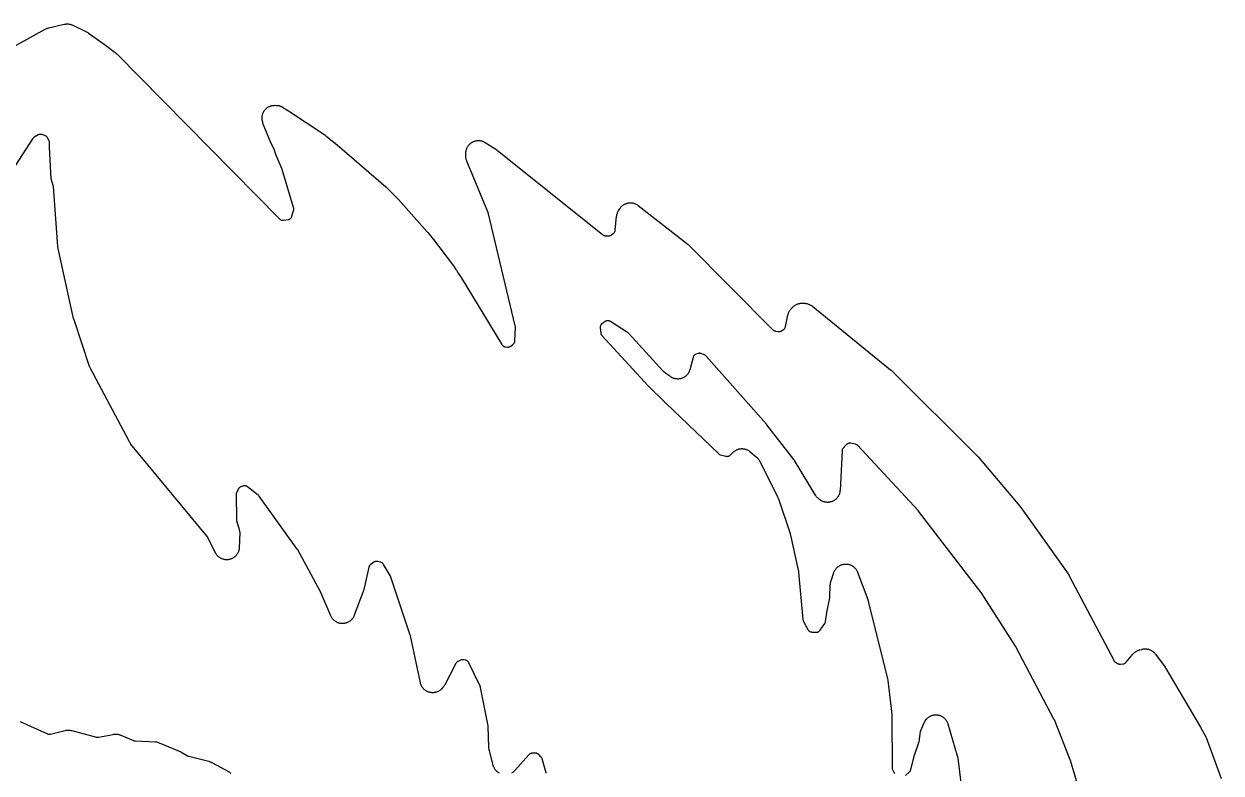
# Model space of a CAD drawing. Header units: millimetres. Extents: x 0 to 194, y 0 to 300.
# Drawn here: x 96.1 to 171.7, y 252.8 to 300 of the extents above; entities that cross this region are included whole.
import ezdxf

# ---------------------------------------------------------------- set-up
doc = ezdxf.new("R2010")
doc.units = ezdxf.units.MM
doc.layers.add('CUT', color=7, linetype='CONTINUOUS')

msp = doc.modelspace()

# ---------------------------------------------------------------- linework, layer by layer
at = {"layer": 'CUT'}
for points in [[(94.3377, 297.9827), (97.449, 299.6818), (97.4672, 299.6912), (97.504, 299.7092), (97.5416, 299.7254), (97.5702, 299.7363), (97.6091, 299.7491), (97.6485, 299.7601), (97.6684, 299.7652), (98.6418, 299.9898), (98.6631, 299.9942), (98.7058, 300.0019), (98.7488, 300.0075), (98.7812, 300.0102), (98.8246, 300.0116), (98.8571, 300.0112), (98.9004, 300.0085), (98.9327, 300.0049), (98.9755, 299.998), (99.0073, 299.9913), (99.0493, 299.9803), (99.0803, 299.9706), (99.1211, 299.9556), (99.161, 299.9387), (99.1808, 299.9298), (100.0485, 299.5121), (100.0651, 299.5036), (100.0981, 299.486), (100.1303, 299.4671), (100.1617, 299.4468), (100.1772, 299.4363), (101.1729, 298.7332), (101.9391, 298.1471), (101.945, 298.1422), (112.23, 287.716), (112.2506, 287.697), (112.2729, 287.68), (112.2967, 287.6651), (112.3218, 287.6525), (112.3479, 287.6424), (112.3749, 287.6347), (112.4025, 287.6295), (112.4305, 287.627), (112.4585, 287.6271), (112.4864, 287.6298), (112.7701, 287.6708), (112.7983, 287.6762), (112.8258, 287.6843), (112.8524, 287.6951), (112.8779, 287.7083), (112.902, 287.7239), (112.9245, 287.7417), (112.9452, 287.7615), (112.9639, 287.7833), (112.9804, 287.8068), (112.9946, 287.8317), (113.0064, 287.8579), (113.0156, 287.885), (113.1209, 288.2526), (113.1275, 288.2803), (113.1314, 288.3085), (113.1326, 288.337), (113.131, 288.3654), (113.1268, 288.3935), (113.12, 288.4212), (112.3985, 290.8356), (112.3933, 290.8513), (112.3856, 290.8727), (112.3795, 290.8882), (112.0059, 291.7695), (111.9125, 292.0512), (111.905, 292.0714), (111.8937, 292.0987), (111.8848, 292.1183), (111.7089, 292.4699), (111.1961, 293.6795), (111.1466, 293.9215), (111.1427, 293.9434), (111.136, 293.9872), (111.1314, 294.0314), (111.1296, 294.0646), (111.1294, 294.109), (111.1309, 294.1423), (111.1351, 294.1865), (111.1399, 294.2194), (111.1484, 294.263), (111.1564, 294.2953), (111.1692, 294.3378), (111.1803, 294.3692), (111.1972, 294.4102), (111.2114, 294.4403), (111.2323, 294.4795), (111.2494, 294.5081), (111.274, 294.545), (111.2938, 294.5718), (111.322, 294.6061), (111.3443, 294.6307), (111.3757, 294.6621), (111.4004, 294.6845), (111.4348, 294.7126), (111.4615, 294.7324), (111.4985, 294.757), (111.527, 294.7741), (111.5662, 294.7949), (111.5964, 294.8091), (111.6374, 294.826), (111.6688, 294.8371), (111.7113, 294.8498), (111.7436, 294.8578), (111.7872, 294.8663), (111.8311, 294.8726), (111.8532, 294.8753), (111.8667, 294.8765), (111.8882, 294.8772), (111.9099, 294.8774), (112.039, 294.8752), (112.0604, 294.8744), (112.103, 294.8716), (112.1455, 294.8668), (112.1717, 294.8626), (112.1824, 294.8602), (112.2222, 294.849), (112.2515, 294.8393), (112.29, 294.8246), (112.3184, 294.8123), (112.3554, 294.7941), (112.3916, 294.7742), (112.4094, 294.7639), (112.805, 294.5223), (115.0787, 293.01), (115.1819, 292.9281), (115.2415, 292.8808), (115.2474, 292.8761), (115.8758, 292.3774), (118.9449, 289.7323), (118.9454, 289.7318), (118.9516, 289.7256), (118.9582, 289.719), (119.7419, 288.9331), (121.5571, 286.8968), (121.5716, 286.8794), (121.5883, 286.8591), (121.6716, 286.7583), (121.9486, 286.4231), (123.218, 284.7495), (123.3669, 284.518), (123.395, 284.4744), (123.5133, 284.2905), (123.6872, 284.0202), (126.2691, 279.778), (126.2848, 279.7547), (126.3027, 279.733), (126.3225, 279.713), (126.3441, 279.6949), (126.3673, 279.679), (126.3919, 279.6653), (126.4176, 279.654), (126.4443, 279.6451), (126.4717, 279.6388), (126.4996, 279.6351), (126.6118, 279.6254), (126.6432, 279.6244), (126.6745, 279.6266), (126.7054, 279.6321), (126.7355, 279.6408), (126.7646, 279.6525), (126.7923, 279.6673), (126.8183, 279.6849), (126.9622, 279.7935), (126.9848, 279.8123), (127.0055, 279.8333), (127.0239, 279.8562), (127.0401, 279.8808), (127.0537, 279.9069), (127.0648, 279.9342), (127.0731, 279.9624), (127.0786, 279.9913), (127.0813, 280.0206), (127.1171, 280.8907), (127.1169, 280.9184), (127.1142, 280.946), (127.109, 280.9733), (125.3898, 288.1109), (125.3834, 288.1335), (125.3753, 288.1556), (124.05, 291.3514), (124.0415, 291.3738), (124.0255, 291.4188), (124.012, 291.4647), (124.0037, 291.4995), (123.9951, 291.5465), (123.9906, 291.582), (123.9871, 291.6297), (123.9861, 291.6775), (123.9862, 291.7014), (123.9921, 291.8845), (123.9934, 291.907), (123.9971, 291.952), (124.003, 291.9968), (124.0092, 292.03), (124.0196, 292.074), (124.0291, 292.1065), (124.0439, 292.1491), (124.0565, 292.1805), (124.0755, 292.2215), (124.0912, 292.2514), (124.1142, 292.2903), (124.1329, 292.3185), (124.1596, 292.3548), (124.181, 292.381), (124.2113, 292.4145), (124.2352, 292.4385), (124.2687, 292.4688), (124.2949, 292.4902), (124.3313, 292.5169), (124.3595, 292.5356), (124.3983, 292.5586), (124.4283, 292.5744), (124.4692, 292.5934), (124.5006, 292.606), (124.5433, 292.6208), (124.5757, 292.6303), (124.6197, 292.6407), (124.6529, 292.6469), (124.6977, 292.6529), (124.7314, 292.6557), (124.7765, 292.6571), (124.8103, 292.6565), (124.8554, 292.6535), (124.889, 292.6495), (124.9335, 292.6419), (124.9665, 292.6346), (125.01, 292.6226), (125.0422, 292.612), (125.0843, 292.5957), (125.1152, 292.582), (125.1554, 292.5615), (125.1946, 292.5391), (125.2139, 292.5274), (125.8726, 292.1053), (125.8921, 292.0921), (125.94, 292.0577), (125.9588, 292.0435), (132.614, 286.7193), (132.6389, 286.7013), (132.6656, 286.686), (132.6937, 286.6735), (132.7229, 286.664), (132.7529, 286.6575), (132.7835, 286.6541), (132.9762, 286.6426), (133.0063, 286.6423), (133.0362, 286.645), (133.0657, 286.6507), (133.0945, 286.6594), (133.1223, 286.6709), (133.1488, 286.6851), (133.1738, 286.7019), (133.2959, 286.7932), (133.3197, 286.813), (133.3413, 286.8352), (133.3605, 286.8594), (133.3771, 286.8855), (133.391, 286.9131), (133.4019, 286.9421), (133.4098, 286.972), (133.4146, 287.0025), (133.5053, 287.8787), (133.5085, 287.9027), (133.5161, 287.9505), (133.5262, 287.9979), (133.5357, 288.033), (133.5509, 288.079), (133.5641, 288.1128), (133.5842, 288.1569), (133.6066, 288.1999), (133.6184, 288.221), (133.6826, 288.3295), (133.694, 288.3479), (133.7178, 288.384), (133.7433, 288.419), (133.7637, 288.4442), (133.7924, 288.4766), (133.8151, 288.4997), (133.8469, 288.5292), (133.8717, 288.55), (133.9061, 288.5763), (133.9359, 288.5969), (133.9737, 288.6202), (134.0077, 288.639), (134.0487, 288.659), (134.0801, 288.6724), (134.1228, 288.6881), (134.1554, 288.6983), (134.1995, 288.7096), (134.2329, 288.7164), (134.278, 288.7232), (134.3119, 288.7266), (134.3574, 288.7289), (134.3915, 288.7288), (134.437, 288.7264), (134.471, 288.7229), (134.516, 288.7159), (134.5494, 288.709), (134.5935, 288.6975), (134.626, 288.6873), (134.6687, 288.6714), (134.7, 288.6579), (134.7409, 288.6377), (134.7707, 288.6211), (134.8093, 288.597), (134.8466, 288.5709), (134.865, 288.5574), (137.9199, 286.186), (137.9422, 286.1675), (137.9962, 286.1197), (138.0172, 286.0999), (143.3619, 280.7218), (143.3825, 280.7029), (143.4048, 280.686), (143.4286, 280.6713), (143.4537, 280.6588), (143.4798, 280.6487), (143.5067, 280.6411), (143.5342, 280.636), (143.7097, 280.6122), (143.7386, 280.6097), (143.7677, 280.61), (143.7967, 280.6131), (143.8252, 280.619), (143.853, 280.6276), (143.8798, 280.6389), (143.9054, 280.6528), (144.0286, 280.7274), (144.0542, 280.7447), (144.0778, 280.7645), (144.0993, 280.7867), (144.1183, 280.8109), (144.1348, 280.837), (144.1485, 280.8646), (144.1594, 280.8935), (144.1671, 280.9234), (144.3148, 281.639), (144.3202, 281.6622), (144.3324, 281.7084), (144.3469, 281.7539), (144.3596, 281.7874), (144.3789, 281.8311), (144.3951, 281.863), (144.4189, 281.9044), (144.4384, 281.9344), (144.4665, 281.973), (144.4965, 282.0101), (144.5121, 282.0283), (144.594, 282.1189), (144.6102, 282.136), (144.6435, 282.1692), (144.6785, 282.2006), (144.7059, 282.2227), (144.744, 282.2503), (144.7736, 282.2695), (144.8144, 282.293), (144.8458, 282.3089), (144.8888, 282.328), (144.9327, 282.3448), (144.9549, 282.3526), (144.9949, 282.3656), (145.0175, 282.3722), (145.0628, 282.3843), (145.1086, 282.3941), (145.1434, 282.3995), (145.19, 282.4044), (145.2251, 282.4063), (145.272, 282.4063), (145.3071, 282.4044), (145.3538, 282.3996), (145.3885, 282.3941), (145.4344, 282.3844), (145.4797, 282.3723), (145.5022, 282.3656), (145.6091, 282.331), (145.6287, 282.3242), (145.6674, 282.3097), (145.7054, 282.2934), (145.7334, 282.2799), (145.7697, 282.2601), (145.7963, 282.2441), (145.8307, 282.2211), (145.864, 282.1966), (145.8804, 282.1839), (150.7979, 278.1997), (150.8155, 278.1846), (150.8588, 278.1457), (150.8756, 278.1297), (156.2559, 272.7606), (156.2687, 272.7473), (156.3, 272.7134), (156.3122, 272.6996), (158.9584, 269.586), (159.0806, 269.4296), (162.0035, 265.311), (162.0201, 265.286), (162.0593, 265.222), (162.0741, 265.1959), (164.8751, 259.8639), (164.8914, 259.8366), (164.9105, 259.8111), (164.9321, 259.7878), (164.9561, 259.767), (164.9822, 259.7488), (165.1148, 259.6662), (165.1388, 259.6527), (165.1639, 259.6415), (165.19, 259.6327), (165.2167, 259.6263), (165.244, 259.6223), (165.2715, 259.6209), (165.299, 259.622), (165.4625, 259.636), (165.492, 259.64), (165.5209, 259.6469), (165.549, 259.6567), (165.576, 259.6692), (165.6017, 259.6843), (165.6257, 259.7019), (165.6479, 259.7217), (165.668, 259.7437), (166.0853, 260.2483), (166.1004, 260.2655), (166.1313, 260.2993), (166.1639, 260.3314), (166.1896, 260.3542), (166.2253, 260.3829), (166.2531, 260.403), (166.2916, 260.4278), (166.3213, 260.445), (166.3621, 260.4658), (166.3934, 260.4798), (166.4361, 260.4964), (166.4795, 260.5108), (166.5015, 260.5174), (166.6439, 260.5567), (166.664, 260.5617), (166.7045, 260.5708), (166.7453, 260.5781), (166.7761, 260.5822), (166.8174, 260.5857), (166.8485, 260.5868), (166.8899, 260.5865), (166.921, 260.5848), (166.9622, 260.5807), (166.993, 260.5762), (167.0337, 260.5682), (167.0639, 260.5609), (167.1037, 260.5492), (167.1375, 260.5376), (167.1762, 260.5223), (167.2092, 260.5074), (167.2465, 260.4885), (167.2738, 260.473), (167.3092, 260.4507), (167.3349, 260.4327), (167.368, 260.4072), (167.3919, 260.387), (167.4226, 260.3585), (167.4445, 260.3361), (167.4724, 260.3049), (167.4988, 260.2725), (167.5116, 260.2559), (168.1141, 259.4397), (168.1272, 259.4209), (168.1587, 259.3733), (168.1708, 259.354), (170.36, 255.6544), (170.7103, 254.9935), (171.6504, 252.4175)], [(126.1049, 252.7369), (126.0669, 252.7592), (126.0392, 252.7772), (126.0035, 252.8031), (125.9778, 252.8238), (125.9448, 252.853), (125.9212, 252.8761), (125.8913, 252.9085), (125.87, 252.9337), (125.8434, 252.9688), (125.8247, 252.9961), (125.8017, 253.0336), (125.7858, 253.0626), (125.7665, 253.1022), (125.7535, 253.1325), (125.7381, 253.1739), (125.7249, 253.2159), (125.7187, 253.237), (125.4708, 254.179), (125.4651, 254.2037), (125.455, 254.2533), (125.4477, 254.3034), (125.4432, 254.3538), (125.4417, 254.3791), (125.3998, 255.6846), (125.398, 255.7091), (125.3943, 255.7333), (124.9139, 258.1588), (124.908, 258.1831), (124.9002, 258.2067), (124.8904, 258.2297), (124.1872, 259.704), (124.173, 259.7304), (124.1562, 259.7552), (124.137, 259.7782), (124.1157, 259.7992), (124.0923, 259.818), (124.0672, 259.8343), (124.0406, 259.848), (124.0127, 259.859), (123.9839, 259.8672), (123.8585, 259.8962), (123.8298, 259.9013), (123.8008, 259.9037), (123.7717, 259.9032), (123.7427, 259.8999), (123.7143, 259.8938), (123.6865, 259.885), (123.6597, 259.8736), (123.4975, 259.7946), (123.4697, 259.7792), (123.4437, 259.7609), (123.4197, 259.74), (123.3981, 259.7167), (123.3791, 259.6912), (123.3629, 259.6638), (122.6562, 258.3112), (122.645, 258.2909), (122.6214, 258.251), (122.5959, 258.2124), (122.5752, 258.1845), (122.5458, 258.1487), (122.5146, 258.1144), (122.4986, 258.0977), (122.4543, 258.0538), (122.4383, 258.0388), (122.4058, 258.0096), (122.3718, 257.982), (122.3454, 257.9625), (122.309, 257.9383), (122.2808, 257.9216), (122.2421, 257.901), (122.2125, 257.8871), (122.172, 257.8704), (122.1411, 257.8594), (122.0992, 257.8467), (122.0674, 257.8388), (122.0245, 257.8302), (121.9921, 257.8254), (121.9485, 257.8211), (121.9158, 257.8194), (121.872, 257.8194), (121.8393, 257.8209), (121.7957, 257.8251), (121.7632, 257.8298), (121.7203, 257.8382), (121.6885, 257.846), (121.6465, 257.8585), (121.6156, 257.8694), (121.5751, 257.886), (121.5454, 257.8998), (121.5066, 257.9202), (121.4784, 257.9369), (121.4419, 257.9609), (121.4154, 257.9803), (121.3813, 258.0078), (121.3569, 258.0296), (121.3257, 258.0603), (121.3034, 258.0844), (121.2753, 258.1179), (121.2555, 258.1441), (121.2308, 258.1802), (121.2137, 258.2081), (121.1926, 258.2465), (121.1783, 258.276), (121.161, 258.3162), (121.1496, 258.3469), (121.1363, 258.3886), (121.1251, 258.4309), (121.1201, 258.4522), (120.4903, 261.404), (120.4863, 261.4202), (120.4803, 261.4423), (120.4755, 261.4582), (119.2617, 265.1039), (119.2498, 265.134), (119.2348, 265.1626), (118.7862, 265.9159), (118.7696, 265.9409), (118.7506, 265.9642), (118.7293, 265.9854), (118.706, 266.0043), (118.6809, 266.0208), (118.6543, 266.0348), (118.6265, 266.046), (118.5976, 266.0544), (118.4247, 266.0953), (118.3941, 266.1009), (118.3631, 266.1033), (118.3319, 266.1025), (118.3011, 266.0984), (118.2708, 266.0912), (118.2415, 266.0809), (118.2133, 266.0676), (118.1867, 266.0514), (117.9863, 265.915), (117.9637, 265.898), (117.9429, 265.8791), (117.9239, 265.8582), (117.907, 265.8357), (117.8923, 265.8116), (117.8799, 265.7863), (117.8699, 265.76), (117.8624, 265.7328), (117.5477, 264.3333), (117.5399, 264.3034), (117.5178, 264.2295), (117.5079, 264.2002), (116.9499, 262.7113), (116.9421, 262.6918), (116.9255, 262.6531), (116.9071, 262.6153), (116.892, 262.5876), (116.8702, 262.5516), (116.8526, 262.5255), (116.8274, 262.4917), (116.8075, 262.4673), (116.7793, 262.436), (116.7571, 262.4136), (116.7262, 262.3851), (116.702, 262.3648), (116.6685, 262.3393), (116.6339, 262.3154), (116.6192, 262.3058), (116.6027, 262.296), (116.5651, 262.2751), (116.5265, 262.2559), (116.4968, 262.2429), (116.4565, 262.2274), (116.4258, 262.2174), (116.3842, 262.2059), (116.3526, 262.1988), (116.3101, 262.1914), (116.278, 262.1873), (116.235, 262.184), (116.2026, 262.183), (116.1595, 262.1839), (116.1272, 262.186), (116.0843, 262.191), (116.0524, 262.1962), (116.0102, 262.2052), (115.9789, 262.2135), (115.9378, 262.2266), (115.9074, 262.2378), (115.8677, 262.2547), (115.8386, 262.2688), (115.8007, 262.2895), (115.7731, 262.3063), (115.7373, 262.3305), (115.7114, 262.3498), (115.6781, 262.3774), (115.6542, 262.3991), (115.6237, 262.4297), (115.602, 262.4537), (115.5746, 262.487), (115.5553, 262.513), (115.5312, 262.5488), (115.5145, 262.5765), (115.4939, 262.6144), (115.4752, 262.6533), (115.4663, 262.673), (114.8256, 264.1883), (114.8194, 264.202), (114.8104, 264.2205), (114.8035, 264.2339), (113.3862, 266.827), (113.3767, 266.8431), (113.3631, 266.8647), (113.3527, 266.8802), (110.9429, 270.2228), (110.9254, 270.2448), (110.9059, 270.2651), (110.8846, 270.2835), (110.2092, 270.8127), (110.1844, 270.8302), (110.1579, 270.8451), (110.1301, 270.8572), (110.1012, 270.8665), (110.0715, 270.8728), (110.0413, 270.8761), (110.0109, 270.8763), (109.9807, 270.8734), (109.9509, 270.8675), (109.9219, 270.8586), (109.7899, 270.8107), (109.7631, 270.7995), (109.7376, 270.7857), (109.7134, 270.7696), (109.691, 270.7512), (109.6705, 270.7307), (109.652, 270.7084), (109.6357, 270.6843), (109.6219, 270.6588), (109.5142, 270.4352), (109.5033, 270.4097), (109.4949, 270.3833), (109.4889, 270.3563), (109.4854, 270.3288), (109.4845, 270.3011), (109.5044, 268.7687), (109.506, 268.7413), (109.5101, 268.7143), (109.5167, 268.6877), (109.6868, 268.111), (109.6931, 268.0872), (109.7044, 268.0392), (109.7131, 267.9906), (109.7176, 267.954), (109.7179, 267.9497), (109.6794, 266.9096), (109.673, 266.8651), (109.6665, 266.8321), (109.6558, 266.7884), (109.646, 266.7561), (109.6309, 266.7137), (109.6181, 266.6826), (109.5988, 266.642), (109.5829, 266.6123), (109.5596, 266.5737), (109.5408, 266.5458), (109.5139, 266.5098), (109.4924, 266.4838), (109.462, 266.4507), (109.4349, 266.424), (109.4019, 266.3945), (109.3737, 266.3717), (109.3385, 266.346), (109.3113, 266.3281), (109.2738, 266.3059), (109.245, 266.2906), (109.2056, 266.2722), (109.1754, 266.2598), (109.1343, 266.2452), (109.1031, 266.2358), (109.0609, 266.2253), (109.0289, 266.2189), (108.9858, 266.2125), (108.9533, 266.2093), (108.9098, 266.2071), (108.8772, 266.207), (108.8337, 266.2091), (108.8012, 266.2121), (108.7581, 266.2183), (108.7261, 266.2246), (108.6838, 266.2349), (108.6526, 266.2442), (108.6115, 266.2586), (108.5812, 266.2708), (108.5417, 266.2891), (108.5128, 266.3042), (108.4752, 266.3262), (108.4479, 266.3441), (108.4127, 266.3696), (108.3872, 266.39), (108.3546, 266.4189), (108.3312, 266.4416), (108.3016, 266.4735), (108.2805, 266.4984), (108.254, 266.533), (108.2355, 266.5598), (108.2125, 266.5968), (108.1913, 266.6348), (108.1812, 266.6541), (107.7127, 267.6009), (107.6956, 267.6308), (107.6753, 267.6586), (102.8343, 273.5311), (102.8203, 273.549), (102.7931, 273.5856), (102.7678, 273.6236), (102.7445, 273.6627), (102.7333, 273.6826), (100.3044, 278.2735), (100.2961, 278.2899), (100.2803, 278.3229), (100.2659, 278.3566), (100.2528, 278.3908), (100.2466, 278.408), (99.2642, 281.3358), (99.2572, 281.3585), (99.2413, 281.4157), (99.2356, 281.4387), (98.2608, 285.8358), (98.2549, 285.8675), (98.2432, 285.9471), (98.2396, 285.9791), (97.9567, 289.7476), (97.9526, 289.7795), (97.9451, 289.8107), (97.8202, 290.2304), (97.7207, 292.2454), (97.7168, 292.524), (97.7148, 292.5548), (97.7096, 292.5852), (97.7013, 292.615), (97.69, 292.6437), (97.6758, 292.6712), (97.5789, 292.837), (97.5619, 292.8629), (97.5423, 292.887), (97.5203, 292.9089), (97.4961, 292.9284), (97.4701, 292.9453), (97.4425, 292.9594), (97.4135, 292.9706), (97.2333, 293.0298), (97.2036, 293.0379), (97.1733, 293.0429), (97.1425, 293.0448), (97.1118, 293.0435), (97.0813, 293.039), (97.0515, 293.0315), (97.0226, 293.021), (96.9949, 293.0075), (96.7432, 292.8688), (96.7181, 292.8533), (96.6946, 292.8354), (96.673, 292.8153), (96.6535, 292.7931), (96.6362, 292.7692), (95.5616, 291.1101)], [(163.2428, 249.8325), (162.1519, 253.5399), (162.1476, 253.5533), (162.1413, 253.5717), (162.1364, 253.5849), (161.1293, 256.1033), (161.1231, 256.1177), (161.1141, 256.1372), (161.1072, 256.1513), (158.7051, 260.7115), (158.6988, 260.7228), (158.6898, 260.7382), (158.6831, 260.7492), (156.5067, 264.1361), (156.4997, 264.1465), (156.4898, 264.1605), (156.4825, 264.1705), (152.5612, 269.2826), (152.5522, 269.2937), (152.5395, 269.3087), (152.53, 269.3194), (148.7223, 273.4091), (148.6996, 273.4311), (148.6747, 273.4505), (148.6478, 273.4672), (148.6194, 273.481), (148.5897, 273.4918), (148.559, 273.4993), (148.2759, 273.5534), (148.2469, 273.5574), (148.2177, 273.5587), (148.1884, 273.557), (148.1595, 273.5526), (148.1312, 273.5453), (148.1037, 273.5353), (148.0773, 273.5227), (148.0522, 273.5076), (148.0288, 273.4901), (148.0071, 273.4704), (147.8171, 273.2797), (147.7962, 273.2563), (147.7778, 273.2309), (147.7621, 273.2037), (147.7494, 273.175), (147.7397, 273.1452), (147.7333, 273.1145), (147.73, 273.0833), (147.6024, 270.5877), (147.6006, 270.5652), (147.5961, 270.5203), (147.5893, 270.4758), (147.5825, 270.4427), (147.5713, 270.399), (147.5613, 270.3668), (147.5457, 270.3244), (147.5325, 270.2933), (147.5128, 270.2528), (147.4965, 270.2232), (147.4729, 270.1848), (147.4537, 270.157), (147.4264, 270.1211), (147.4045, 270.0954), (147.3737, 270.0625), (147.3494, 270.039), (147.3154, 270.0094), (147.2889, 269.9885), (147.2521, 269.9624), (147.2236, 269.9442), (147.1844, 269.9219), (147.1543, 269.9067), (147.113, 269.8885), (147.0815, 269.8764), (147.0387, 269.8623), (147.0061, 269.8534), (146.962, 269.8437), (146.9287, 269.8382), (146.8839, 269.8329), (146.8502, 269.8307), (146.8051, 269.83), (146.7714, 269.8312), (146.7265, 269.835), (146.693, 269.8395), (146.6487, 269.8478), (146.6158, 269.8557), (146.5725, 269.8683), (146.5407, 269.8794), (146.4989, 269.8964), (146.4682, 269.9106), (146.4284, 269.9317), (146.3993, 269.9489), (146.3617, 269.9739), (146.3255, 270.0006), (146.3077, 270.0145), (146.2417, 270.0685), (146.2224, 270.0853), (146.1847, 270.1199), (146.149, 270.1567), (146.1239, 270.1857), (146.0926, 270.2262), (146.0637, 270.2685), (146.0498, 270.2901), (144.7315, 272.4753), (144.7217, 272.4905), (144.7076, 272.5109), (144.6969, 272.5255), (142.9747, 274.729), (142.9691, 274.7359), (142.9613, 274.7453), (142.9555, 274.7521), (139.1567, 279.0578), (139.136, 279.0791), (139.1132, 279.0982), (139.0887, 279.115), (139.0626, 279.1293), (139.0353, 279.1409), (138.8365, 279.214), (138.8081, 279.2229), (138.779, 279.2289), (138.7494, 279.232), (138.7197, 279.2321), (138.6901, 279.2294), (138.6609, 279.2237), (138.6324, 279.2151), (138.5186, 279.1746), (138.4919, 279.1636), (138.4663, 279.1501), (138.4422, 279.1342), (138.4197, 279.1161), (138.3991, 279.0959), (138.3805, 279.0738), (138.3641, 279.05), (138.3501, 279.0247), (138.3386, 278.9982), (138.3297, 278.9708), (138.12, 278.2005), (138.1138, 278.1798), (138.1005, 278.1386), (138.0851, 278.0982), (138.0722, 278.0685), (138.0531, 278.0297), (138.0374, 278.0013), (138.0146, 277.9645), (137.9962, 277.9378), (137.97, 277.9034), (137.9492, 277.8786), (137.9198, 277.8468), (137.8966, 277.8241), (137.8643, 277.7953), (137.8391, 277.775), (137.8042, 277.7494), (137.7772, 277.7316), (137.74, 277.7095), (137.7113, 277.6943), (137.6722, 277.6759), (137.6422, 277.6636), (137.6015, 277.649), (137.5704, 277.6396), (137.5285, 277.629), (137.4967, 277.6226), (137.4539, 277.6161), (137.4217, 277.6128), (137.3785, 277.6105), (137.3461, 277.6103), (137.3029, 277.6121), (137.2706, 277.615), (137.2277, 277.6209), (137.1959, 277.6269), (137.1538, 277.637), (137.1227, 277.646), (137.0817, 277.66), (137.0516, 277.672), (137.0122, 277.6899), (136.9834, 277.7047), (136.9459, 277.7263), (136.9095, 277.7497), (136.8916, 277.7618), (136.8529, 277.7894), (136.7303, 277.8833), (136.693, 277.9118), (136.6185, 277.969), (136.4571, 278.0926), (136.4467, 278.1034), (134.2554, 280.502), (134.2368, 280.5207), (134.2165, 280.5377), (134.1948, 280.5528), (133.1082, 281.2432), (133.0832, 281.2574), (133.057, 281.2692), (133.0298, 281.2784), (133.0018, 281.285), (132.9733, 281.2888), (132.9446, 281.29), (132.9159, 281.2883), (132.8875, 281.2839), (132.8596, 281.2769), (132.8326, 281.2672), (132.8066, 281.2549), (132.7819, 281.2402), (132.6037, 281.1224), (132.5799, 281.1049), (132.5579, 281.0852), (132.538, 281.0634), (132.5203, 281.0397), (132.505, 281.0144), (132.4923, 280.9878), (132.4823, 280.96), (132.475, 280.9314), (132.4706, 280.9022), (132.4691, 280.8727), (132.4705, 280.8432), (132.5014, 280.525), (132.5053, 280.4977), (132.5118, 280.4708), (132.5206, 280.4447), (132.5318, 280.4194), (132.5454, 280.3954), (132.561, 280.3726), (132.5787, 280.3514), (135.4851, 277.1757), (135.4916, 277.1688), (135.5008, 277.1594), (135.5076, 277.1526), (136.5205, 276.1783), (136.5374, 276.1566), (136.5547, 276.1363), (136.5736, 276.1177), (136.5941, 276.1008), (136.616, 276.0858), (136.6182, 276.0844), (139.9264, 272.9025), (139.9497, 272.8823), (139.9749, 272.8646), (140.0018, 272.8496), (140.0301, 272.8374), (140.0595, 272.8282), (140.4007, 272.7403), (140.4289, 272.7345), (140.4576, 272.7314), (140.4864, 272.731), (140.5151, 272.7334), (140.5435, 272.7386), (140.5712, 272.7465), (140.5981, 272.757), (140.6238, 272.77), (140.6481, 272.7854), (140.6709, 272.8031), (140.6918, 272.8229), (140.8323, 272.969), (140.8482, 272.9848), (140.8808, 273.0155), (140.9149, 273.0445), (140.9414, 273.0649), (140.9782, 273.0904), (141.0067, 273.1082), (141.0459, 273.1299), (141.076, 273.1447), (141.1171, 273.1624), (141.1485, 273.1741), (141.1912, 273.1876), (141.2236, 273.1962), (141.2674, 273.2054), (141.3005, 273.2107), (141.345, 273.2155), (141.3785, 273.2175), (141.4233, 273.2179), (141.4568, 273.2165), (141.5014, 273.2125), (141.5346, 273.2078), (141.5786, 273.1993), (141.6111, 273.1913), (141.654, 273.1785), (141.6857, 273.1673), (141.7271, 273.1503), (141.7574, 273.1361), (141.797, 273.115), (141.8257, 273.0978), (141.863, 273.073), (141.8989, 273.0463), (141.9166, 273.0325), (142.3141, 272.7056), (142.3318, 272.6903), (142.3664, 272.6587), (142.3994, 272.6253), (142.4227, 272.599), (142.452, 272.5624), (142.4724, 272.5338), (142.4977, 272.4943), (142.5209, 272.4536), (142.532, 272.4329), (143.6637, 270.1801), (143.6769, 270.1513), (143.7074, 270.0781), (143.7186, 270.0484), (144.4563, 267.8547), (144.4633, 267.8317), (144.4794, 267.7739), (144.4852, 267.7506), (144.9717, 265.5511), (144.977, 265.5231), (144.9879, 265.4529), (144.9914, 265.4247), (145.2655, 262.4291), (145.2698, 262.3986), (145.2773, 262.3688), (145.2878, 262.3399), (145.3012, 262.3122), (145.5801, 261.8033), (145.5959, 261.7778), (145.614, 261.754), (145.6345, 261.732), (145.6571, 261.7123), (145.6815, 261.6949), (145.7075, 261.68), (145.7349, 261.6678), (145.7634, 261.6584), (145.7927, 261.6519), (145.8224, 261.6483), (146.0823, 261.6303), (146.1104, 261.6296), (146.1385, 261.6316), (146.1663, 261.6363), (146.1936, 261.6435), (146.22, 261.6533), (146.2454, 261.6655), (146.2695, 261.68), (146.2922, 261.6967), (146.3132, 261.7155), (146.3324, 261.7361), (146.3495, 261.7585), (146.6418, 262.1797), (146.6571, 262.2042), (146.67, 262.23), (146.6803, 262.2569), (146.688, 262.2847), (146.693, 262.3132), (146.7644, 262.8791), (146.9527, 263.8053), (146.9567, 263.8301), (146.9586, 263.855), (146.9842, 264.6191), (146.9943, 264.6995), (146.9978, 264.7223), (147.0059, 264.7677), (147.0164, 264.8127), (147.0291, 264.8571), (147.036, 264.8791), (147.2146, 265.3987), (147.2222, 265.4193), (147.2386, 265.4603), (147.2569, 265.5004), (147.2721, 265.5297), (147.2943, 265.5678), (147.3123, 265.5955), (147.3381, 265.6313), (147.3587, 265.6571), (147.3879, 265.6901), (147.4109, 265.7138), (147.4432, 265.7438), (147.4684, 265.7651), (147.5035, 265.7919), (147.5307, 265.8106), (147.5682, 265.8338), (147.5971, 265.8497), (147.6367, 265.8691), (147.6671, 265.8822), (147.7084, 265.8976), (147.7399, 265.9077), (147.7825, 265.919), (147.8148, 265.9259), (147.8583, 265.9329), (147.8911, 265.9367), (147.9351, 265.9394), (147.9682, 265.9399), (148.0122, 265.9384), (148.0451, 265.9356), (148.0889, 265.9298), (148.1213, 265.9238), (148.1643, 265.9137), (148.196, 265.9046), (148.2377, 265.8904), (148.2684, 265.8782), (148.3086, 265.8599), (148.3379, 265.8448), (148.3761, 265.8227), (148.4038, 265.8048), (148.4396, 265.779), (148.4655, 265.7585), (148.4986, 265.7294), (148.5223, 265.7064), (148.5524, 265.6742), (148.5738, 265.6489), (148.6006, 265.6139), (148.6194, 265.5868), (148.6426, 265.5493), (148.6587, 265.5204), (148.6781, 265.4809), (148.6957, 265.4404), (148.7039, 265.42), (149.3526, 263.6944), (149.361, 263.6698), (149.3803, 263.6079), (149.3873, 263.5829), (150.5991, 258.7179), (150.6052, 258.6894), (150.6182, 258.6179), (150.6225, 258.5891), (150.8675, 256.4616), (150.8696, 256.4374), (150.8733, 256.3769), (150.8741, 256.3527), (150.8964, 253.0658), (150.898, 253.0373), (150.9023, 253.009), (150.9092, 252.9812), (150.9188, 252.9543), (150.9308, 252.9283), (151.0363, 252.7277)], [(151.741, 252.5959), (151.9892, 252.8258), (152.0095, 252.8465), (152.0278, 252.8691), (152.0437, 252.8934), (152.0572, 252.919), (152.0682, 252.9459), (152.0765, 252.9737), (152.3019, 253.883), (152.5753, 254.6796), (152.5829, 254.7051), (152.5881, 254.7312), (152.6877, 255.376), (152.9183, 255.9323), (152.9273, 255.9525), (152.9462, 255.9926), (152.9671, 256.0316), (152.9842, 256.06), (153.0088, 256.0968), (153.0286, 256.1235), (153.0567, 256.1577), (153.079, 256.1822), (153.1104, 256.2135), (153.135, 256.2357), (153.1693, 256.2637), (153.196, 256.2835), (153.2328, 256.308), (153.2613, 256.325), (153.3004, 256.3458), (153.3304, 256.3599), (153.3714, 256.3767), (153.4026, 256.3878), (153.4451, 256.4005), (153.4773, 256.4085), (153.5207, 256.417), (153.5535, 256.4218), (153.5976, 256.426), (153.6308, 256.4275), (153.675, 256.4273), (153.7082, 256.4255), (153.7522, 256.421), (153.785, 256.416), (153.8284, 256.4072), (153.8605, 256.399), (153.9029, 256.386), (153.934, 256.3746), (153.9749, 256.3575), (154.0048, 256.3432), (154.0437, 256.3221), (154.0721, 256.3049), (154.1088, 256.2801), (154.1353, 256.2602), (154.1694, 256.2319), (154.1938, 256.2095), (154.225, 256.178), (154.2471, 256.1533), (154.275, 256.1188), (154.2945, 256.0921), (154.3189, 256.0551), (154.3358, 256.0265), (154.3564, 255.9873), (154.3703, 255.9573), (154.387, 255.9162), (154.4016, 255.8744), (154.4084, 255.8534), (155.0043, 253.8351), (155.0092, 253.8173), (155.0182, 253.7816), (155.0257, 253.7456), (155.0317, 253.7093), (155.0343, 253.6911), (155.5278, 249.7152)], [(95.8711, 255.9976), (97.5789, 255.2218), (97.6056, 255.2112), (97.6331, 255.2032), (97.6614, 255.1979), (97.6899, 255.1953), (97.7187, 255.1954), (97.7472, 255.1983), (97.7754, 255.2038), (98.7036, 255.4346), (98.7256, 255.4395), (98.77, 255.4482), (98.8147, 255.4547), (98.8484, 255.4578), (98.8935, 255.4598), (98.9274, 255.4595), (98.9725, 255.4569), (99.0061, 255.4533), (99.0508, 255.4461), (99.0949, 255.4368), (99.1169, 255.4316), (100.679, 255.0183), (100.7053, 255.0126), (100.732, 255.0092), (100.7589, 255.0083), (100.7858, 255.0098), (100.8124, 255.0137), (101.7364, 255.1912), (101.7583, 255.1948), (101.8021, 255.2011), (101.8463, 255.2051), (101.8794, 255.2065), (101.9237, 255.2062), (101.9569, 255.2043), (102.0009, 255.1996), (102.0337, 255.1945), (102.0771, 255.1855), (102.1093, 255.1772), (102.1515, 255.164), (102.1931, 255.1487), (102.2137, 255.1405), (103.0126, 254.8016), (103.0382, 254.792), (103.0646, 254.7849), (103.0915, 254.7802), (103.1188, 254.7779), (104.4054, 254.7308), (104.4252, 254.7296), (104.4649, 254.7264), (104.467, 254.7261), (104.9527, 254.527), (105.0009, 254.5072), (105.4983, 254.3033), (105.9984, 254.0982), (106.4149, 253.8478), (106.4408, 253.8339), (106.4679, 253.8226), (106.496, 253.814), (107.7612, 253.4942), (107.7795, 253.4891), (107.8158, 253.4783), (107.8517, 253.4659), (107.8782, 253.4555), (107.9129, 253.4402), (107.9469, 253.4234), (107.9638, 253.4146), (109.0142, 252.8397), (109.0355, 252.8272), (109.0776, 252.8011), (109.1181, 252.7727), (109.1473, 252.7498)], [(129.0668, 252.7456), (129.0607, 252.7719), (128.8127, 253.6487), (128.8023, 253.679), (128.7888, 253.708), (128.7723, 253.7354), (128.753, 253.7609), (128.7311, 253.7841), (128.5885, 253.9201), (128.5673, 253.9385), (128.5445, 253.9548), (128.5203, 253.9689), (128.4949, 253.9807), (128.4684, 253.9901), (128.4412, 253.997), (128.4135, 254.0013), (128.3855, 254.003), (128.1931, 254.0056), (128.1646, 254.0046), (128.1363, 254.0009), (128.1085, 253.9946), (128.0814, 253.9856), (128.0553, 253.9741), (128.0304, 253.9602), (128.0069, 253.944), (127.9851, 253.9256), (127.9651, 253.9053), (127.0781, 252.9108), (127.0631, 252.8947), (127.0322, 252.8633), (126.9997, 252.8335), (126.9744, 252.8123), (126.9392, 252.7858), (126.9119, 252.7672), (126.8743, 252.7442)]]:
    msp.add_lwpolyline(points, dxfattribs=at)

doc.saveas('drawing.dxf')
